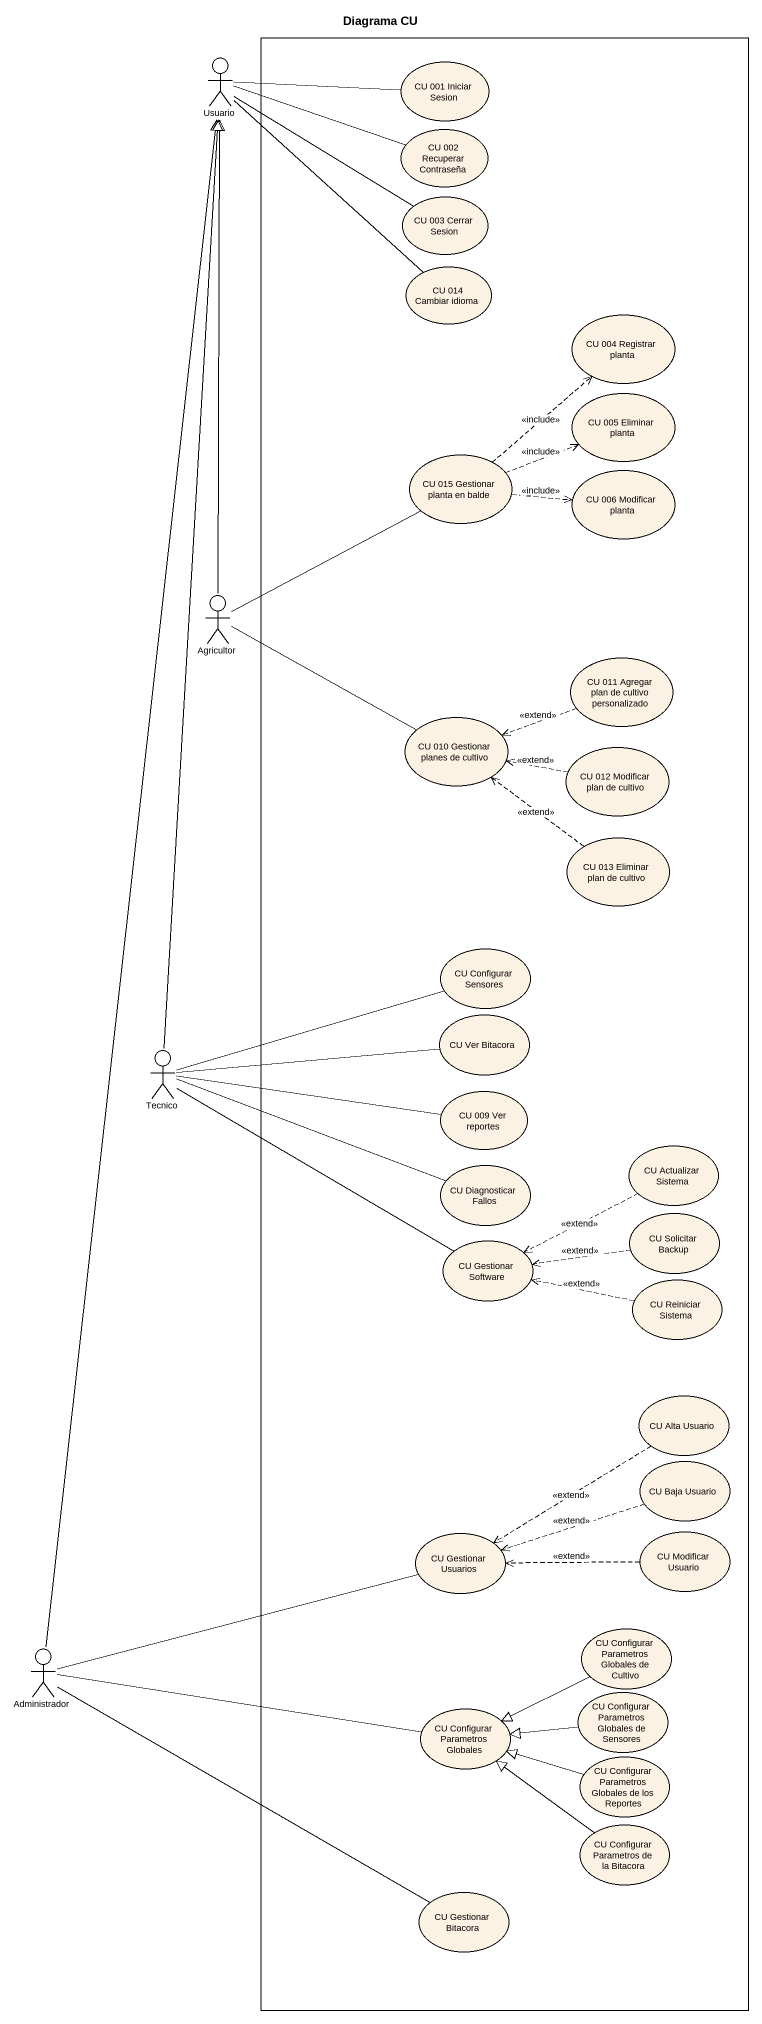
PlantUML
@startuml
title Diagrama CU
rectangle " " as rectangle1 {
  usecase "CU 001 Iniciar Sesion" as CU_001_Iniciar_Sesion
  usecase "CU 002 Recuperar Contraseña" as CU_002_Recuperar_Contraseña
  usecase "CU 003 Cerrar Sesion" as CU_003_Cerrar_Sesion
  usecase "CU 014 Cambiar idioma" as CU_014_Cambiar_idioma
  usecase "CU 004 Registrar planta" as CU_004_Registrar_planta
  usecase "CU 005 Eliminar planta" as CU_005_Eliminar_planta
  usecase "CU 015 Gestionar planta en balde" as CU_015_Gestionar_planta_en
  usecase "CU 006 Modificar planta" as CU_006_Modificar_planta
  usecase "CU 011 Agregar plan de cultivo personalizado" as CU_011_Agregar_plan_de
  usecase "CU 010 Gestionar planes de cultivo" as CU_010_Gestionar_planes_de
  usecase "CU 012 Modificar plan de cultivo" as CU_012_Modificar_plan_de
  usecase "CU 013 Eliminar plan de cultivo" as CU_013_Eliminar_plan_de
  usecase "CU Configurar Sensores" as CU_Configurar_Sensores
  usecase "CU Ver Bitacora" as CU_Ver_Bitacora
  usecase "CU 009 Ver reportes" as CU_009_Ver_reportes
  usecase "CU Diagnosticar Fallos" as CU_Diagnosticar_Fallos
  usecase "CU Actualizar Sistema" as CU_Actualizar_Sistema
  usecase "CU Solicitar Backup" as CU_Solicitar_Backup
  usecase "CU Gestionar Software" as CU_Gestionar_Software
  usecase "CU Reiniciar Sistema" as CU_Reiniciar_Sistema
  usecase "CU Alta Usuario" as CU_Alta_Usuario
  usecase "CU Baja Usuario" as CU_Baja_Usuario
  usecase "CU Gestionar Usuarios" as CU_Gestionar_Usuarios
  usecase "CU Modificar Usuario" as CU_Modificar_Usuario
  usecase "CU Configurar Parametros Globales de Cultivo" as CU_Configurar_Parametros
  usecase "CU Configurar Parametros Globales" as CU_Configurar_Parametros_2
  usecase "CU Configurar Parametros Globales de Sensores" as CU_Configurar_Parametros_3
  usecase "CU Configurar Parametros Globales de los Reportes" as CU_Configurar_Parametros_4
  usecase "CU Configurar Parametros de la Bitacora" as CU_Configurar_Parametros_de
  usecase "CU Gestionar Bitacora" as CU_Gestionar_Bitacora
}
actor Usuario
actor Agricultor
actor Tecnico
actor Administrador
Usuario -right- CU_001_Iniciar_Sesion
Usuario -right- CU_002_Recuperar_Contraseña
Usuario -right- CU_003_Cerrar_Sesion
Usuario -- CU_014_Cambiar_idioma
CU_015_Gestionar_planta_en .up.> CU_004_Registrar_planta : <<include>>
CU_015_Gestionar_planta_en .right.> CU_005_Eliminar_planta : <<include>>
CU_015_Gestionar_planta_en .right.> CU_006_Modificar_planta : <<include>>
Agricultor -up-|> Usuario
Agricultor -right- CU_015_Gestionar_planta_en
Agricultor -right- CU_010_Gestionar_planes_de
CU_011_Agregar_plan_de .left.> CU_010_Gestionar_planes_de : <<extend>>
CU_012_Modificar_plan_de .left.> CU_010_Gestionar_planes_de : <<extend>>
CU_013_Eliminar_plan_de .up.> CU_010_Gestionar_planes_de : <<extend>>
Tecnico -up-|> Usuario
Tecnico -right- CU_Configurar_Sensores
Tecnico -right- CU_Ver_Bitacora
Tecnico -right- CU_009_Ver_reportes
Tecnico -right- CU_Diagnosticar_Fallos
Tecnico -right- CU_Gestionar_Software
CU_Actualizar_Sistema .left.> CU_Gestionar_Software : <<extend>>
CU_Solicitar_Backup .left.> CU_Gestionar_Software : <<extend>>
CU_Reiniciar_Sistema .left.> CU_Gestionar_Software : <<extend>>
CU_Alta_Usuario ..> CU_Gestionar_Usuarios : <<extend>>
CU_Baja_Usuario .left.> CU_Gestionar_Usuarios : <<extend>>
CU_Modificar_Usuario .left.> CU_Gestionar_Usuarios : <<extend>>
CU_Configurar_Parametros -left-|> CU_Configurar_Parametros_2
Administrador -up-|> Usuario
Administrador -right- CU_Gestionar_Usuarios
Administrador -right- CU_Configurar_Parametros_2
Administrador -right- CU_Gestionar_Bitacora
CU_Configurar_Parametros_3 -left-|> CU_Configurar_Parametros_2
CU_Configurar_Parametros_4 -left-|> CU_Configurar_Parametros_2
CU_Configurar_Parametros_de -up-|> CU_Configurar_Parametros_2
@enduml
